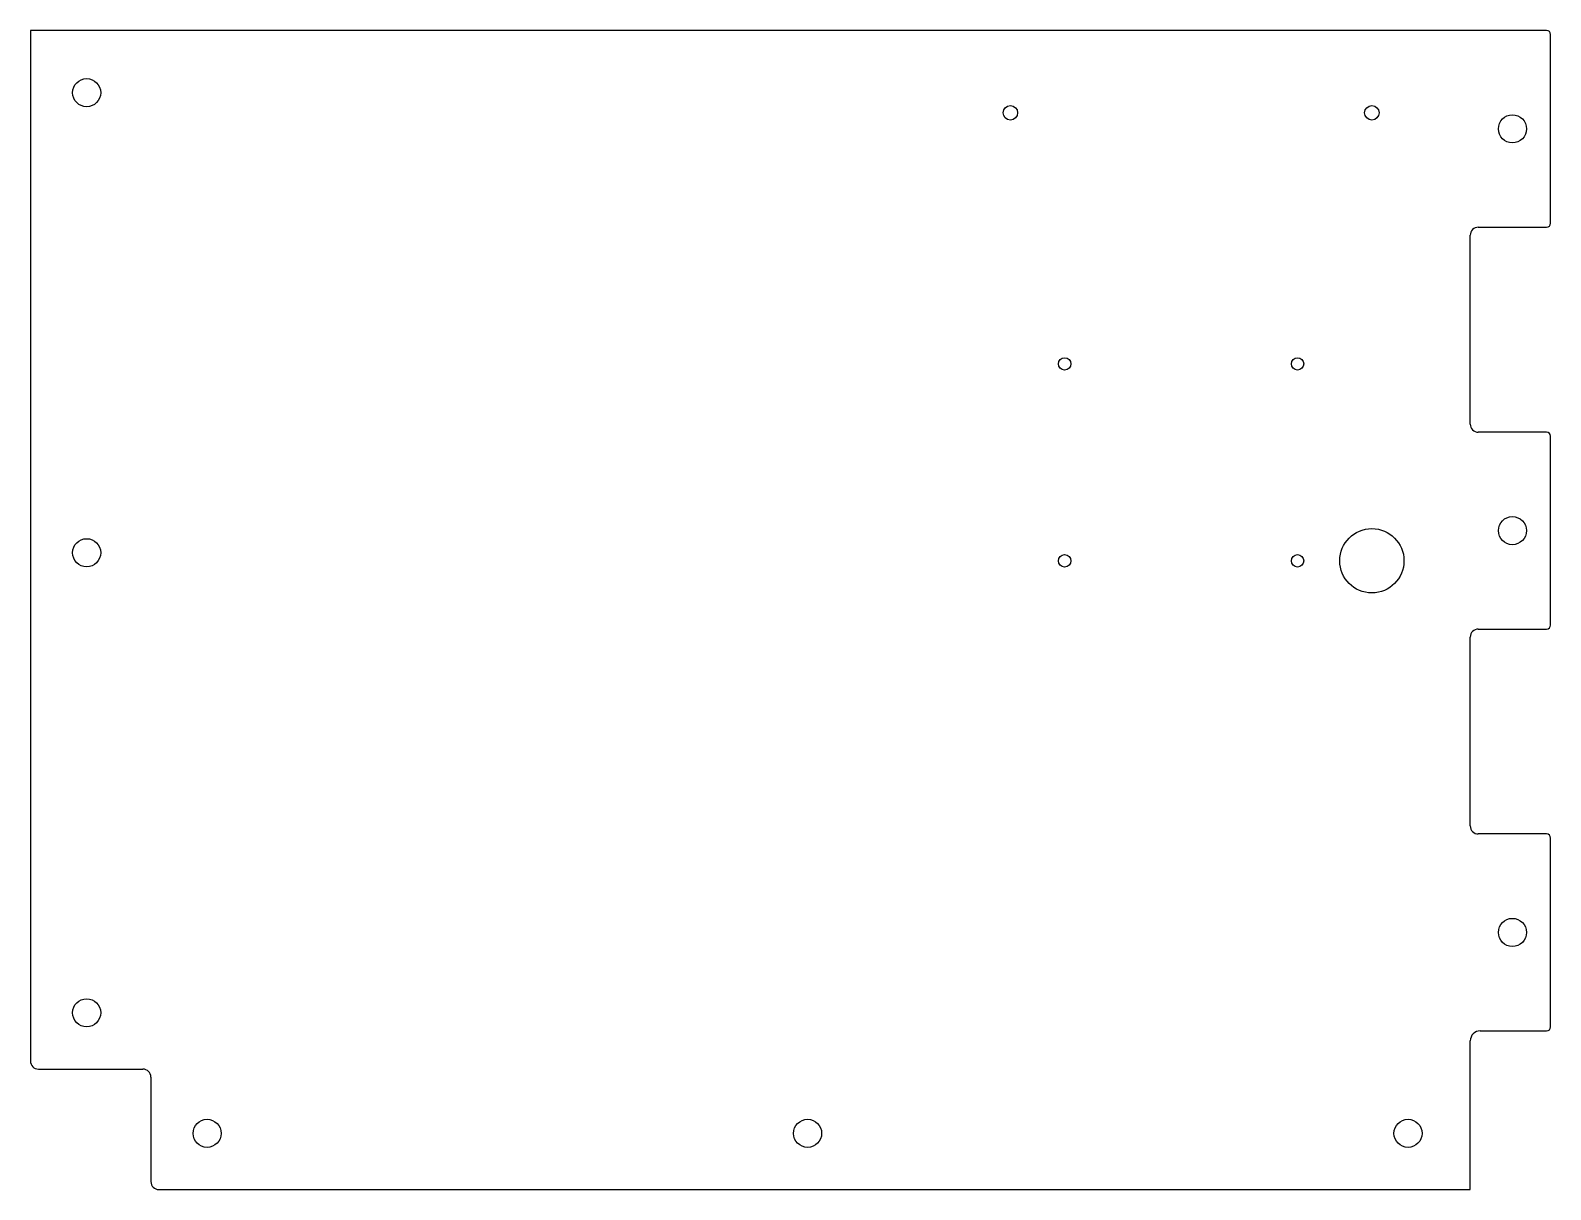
# Model space of a CAD drawing. Header units: millimetres. Extents: x -189 to 189, y -144 to 144.
import ezdxf

# ---------------------------------------------------------------- set-up
doc = ezdxf.new("R2010")
doc.units = ezdxf.units.MM
doc.layers.add('CUTOUTS', color=1, linetype='CONTINUOUS')
doc.layers.add('PERIMETER', color=5, linetype='CONTINUOUS')

msp = doc.modelspace()

# ---------------------------------------------------------------- linework, layer by layer
at = {"layer": 'CUTOUTS'}
for centre, radius in [((-175.25, 128.75), 3.5), ((54.75, 123.75), 1.8), ((144.75, 123.75), 1.8), ((179.75, 119.75), 3.5), ((68.25, 61.25), 1.55), ((126.25, 61.25), 1.55), ((179.75, 19.75), 3.5), ((144.75, 12.25), 8), ((-175.25, 14.25), 3.5), ((68.25, 12.25), 1.55), ((126.25, 12.25), 1.55), ((179.75, -80.25), 3.5), ((-175.25, -100.25), 3.5), ((-145.25, -130.25), 3.5), ((4.25, -130.25), 3.5), ((153.75, -130.25), 3.5)]:
    msp.add_circle(centre, radius, dxfattribs=at)
at = {"layer": 'PERIMETER'}
for p, q in [((188.25, 144.25), (-189.25, 144.25)), ((-189.25, 144.25), (-189.25, -112.25)), ((189.25, 96.25), (189.25, 143.25)), ((171.25, 95.25), (188.25, 95.25)), ((169.25, 46.25), (169.25, 93.25)), ((188.25, 44.25), (171.25, 44.25)), ((189.25, -3.75), (189.25, 43.25)), ((169.25, -53.75), (169.25, -6.75)), ((171.25, -4.75), (188.25, -4.75)), ((188.25, -55.75), (171.25, -55.75)), ((189.25, -103.75), (189.25, -56.75)), ((171.75, -104.75), (188.25, -104.75)), ((169.25, -144.25), (169.25, -107.25)), ((-187.25, -114.25), (-161.25, -114.25)), ((-159.25, -116.25), (-159.25, -142.25)), ((-157.25, -144.25), (169.25, -144.25))]:
    msp.add_line(p, q, dxfattribs=at)
for centre, radius, start, end in [((188.25, 143.25), 1, 0, 90), ((171.25, 93.25), 2, 90, 180), ((188.25, 96.25), 1, -90, 0), ((171.25, 46.25), 2, 180, 270), ((188.25, 43.25), 1, 0, 90), ((188.25, -3.75), 1, -90, 0), ((171.25, -6.75), 2, 90, 180), ((171.25, -53.75), 2, 180, 270), ((188.25, -56.75), 1, 0, 90), ((171.75, -107.25), 2.5, 90, 180), ((188.25, -103.75), 1, -90, 0), ((-187.25, -112.25), 2, 180, 270), ((-161.25, -116.25), 2, 0, 90), ((-157.25, -142.25), 2, 180, 270)]:
    msp.add_arc(centre, radius, start, end, dxfattribs=at)

doc.saveas('drawing.dxf')
